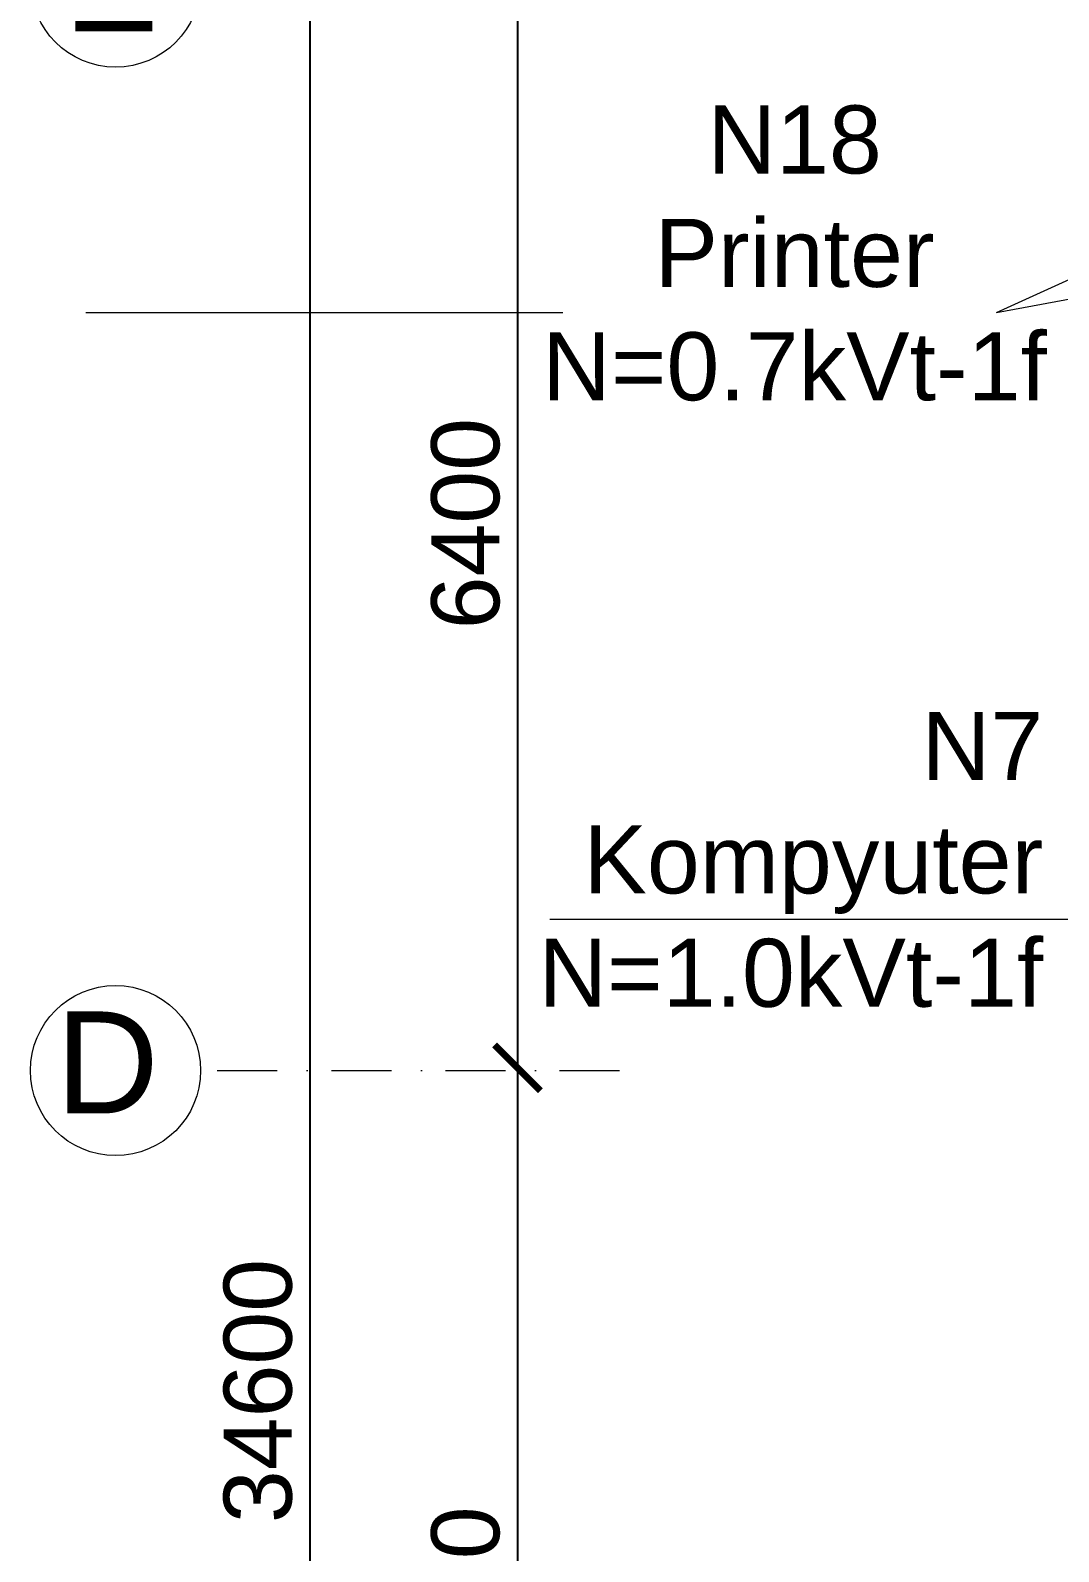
# Model space of a CAD drawing. Header units: millimetres. Extents: x 42452 to 2852333, y -419346 to 834876.
# Drawn here: x 2600178 to 2606219, y 449104 to 458048 of the extents above; entities that cross this region are included whole.
import ezdxf

# ---------------------------------------------------------------- set-up
doc = ezdxf.new("R2010")
doc.units = ezdxf.units.MM
doc.linetypes.add('Штрихпунктирная', pattern=[670.277762, 352.777767, -176.388884, 0, -141.111112])
doc.layers.add('memar', color=7, linetype='Continuous', lineweight=25)
doc.layers.add('V_PARETI', color=250, linetype='Continuous', lineweight=9, true_color=0x393939)
doc.layers.add('VRV MUSA', color=5, linetype='Continuous')
doc.styles.add('Arial', font='arial.ttf', dxfattribs={"height": 200})
doc.styles.get("Standard").update_dxf_attribs({"font": 'arial.ttf'})
doc.styles.add('СГЕНЕРИР_СТИЛЬ_1', font='arial.ttf')
doc.dimstyles.new('razmeri a-g', dxfattribs={"dimtxt": 400, "dimasz": 270, "dimexe": 1.25, "dimexo": 0.625, "dimgap": 100, "dimtad": 1, "dimdec": 0, "dimtxsty": 'Standard', "dimblk": 'ARCHTICK', "dimcen": 2.5, "dimadec": 0, "dimazin": 0, "dimtfac": 1, "dimtdec": 0, "dimtmove": 0, "dimatfit": 3, "dimfxl": 1, "dimarcsym": 0})

# ---------------------------------------------------------------- blocks, each defined once
blk = doc.blocks.new('_ArchTick')
at = {"color": 0, "linetype": 'ByBlock', "const_width": 0.15}
blk.add_lwpolyline([(-0.5, -0.5), (0.5, 0.5)], dxfattribs=at)
blk = doc.blocks.new('*D276')
at = {"layer": 'Defpoints', "color": 0, "lineweight": 30, "transparency": 16777216}
for p in [(2602224.9, 467348), (2601820.7, 432748), (2602224.9, 432748)]:
    blk.add_point(p, dxfattribs=at)
at = {"layer": 'memar', "color": 0, "lineweight": -2, "transparency": 16777216}
for p, q in [((2602224.3, 467348), (2601819.4, 467348)), ((2601820.7, 467348), (2601820.7, 432748)), ((2602224.3, 432748), (2601819.4, 432748))]:
    blk.add_line(p, q, dxfattribs=at)
at = {"layer": 'memar', "color": 0, "lineweight": -2, "transparency": 16777216, "xscale": 270, "yscale": 270, "zscale": 270}
for p, rotation in [((2601820.7, 467348), 90), ((2601820.7, 432748), 270)]:
    blk.add_blockref('_ArchTick', p, dxfattribs=dict(at, rotation=rotation))
at = {"layer": 'memar', "color": 0, "lineweight": 15, "transparency": 16777216, "insert": (2601516.3, 450048), "char_height": 400, "attachment_point": 5, "rotation": 90}
blk.add_mtext('34600', dxfattribs=at)
blk = doc.blocks.new('*D279')
at = {"layer": 'Defpoints', "color": 0, "lineweight": 30, "transparency": 16777216}
for p in [(2603040.3, 458348), (2603040.3, 451948), (2603040.3, 451948)]:
    blk.add_point(p, dxfattribs=at)
at = {"layer": 'memar', "color": 0, "lineweight": -2, "transparency": 16777216}
for p, q in [((2603040.3, 458348), (2603040.3, 451948)), ((2603040.9, 458348), (2603041.5, 458348)), ((2603040.9, 451948), (2603041.5, 451948))]:
    blk.add_line(p, q, dxfattribs=at)
at = {"layer": 'memar', "color": 0, "lineweight": -2, "transparency": 16777216, "xscale": 270, "yscale": 270, "zscale": 270}
for p, rotation in [((2603040.3, 458348), 90), ((2603040.3, 451948), 270)]:
    blk.add_blockref('_ArchTick', p, dxfattribs=dict(at, rotation=rotation))
at = {"layer": 'memar', "color": 0, "lineweight": 15, "transparency": 16777216, "insert": (2602736.1, 455148), "char_height": 400, "attachment_point": 5, "rotation": 90}
blk.add_mtext('6400', dxfattribs=at)
blk = doc.blocks.new('*D280')
at = {"layer": 'Defpoints', "color": 0, "lineweight": 30, "transparency": 16777216}
for p in [(2603040.3, 451948), (2602567.7, 445548), (2603040.3, 445548)]:
    blk.add_point(p, dxfattribs=at)
at = {"layer": 'memar', "color": 0, "lineweight": -2, "transparency": 16777216}
for p, q in [((2603040.3, 451948), (2603040.3, 445548)), ((2603040.9, 451948), (2603041.5, 451948)), ((2602568.3, 445548), (2603041.5, 445548))]:
    blk.add_line(p, q, dxfattribs=at)
at = {"layer": 'memar', "color": 0, "lineweight": -2, "transparency": 16777216, "xscale": 270, "yscale": 270, "zscale": 270}
for p, rotation in [((2603040.3, 451948), 90), ((2603040.3, 445548), 270)]:
    blk.add_blockref('_ArchTick', p, dxfattribs=dict(at, rotation=rotation))
at = {"layer": 'memar', "color": 0, "lineweight": 15, "transparency": 16777216, "insert": (2602736.1, 448748), "char_height": 400, "attachment_point": 5, "rotation": 90}
blk.add_mtext('6400', dxfattribs=at)

msp = doc.modelspace()

# ---------------------------------------------------------------- linework, layer by layer
at = {"layer": 'memar', "linetype": 'Штрихпунктирная', "lineweight": 15}
msp.add_line((2601276.13137, 451933.47365), (2603802.51953, 451933.47365), dxfattribs=at)
at = {"layer": 'memar', "linetype": 'Continuous', "lineweight": 15}
for centre in [(2600678.52723, 458332.2181), (2600678.3323, 451932.2181)]:
    msp.add_circle(centre, 500, dxfattribs=at)
at = {"layer": 'V_PARETI', "color": 7}
for p, q in [((2605855.045, 456389.48441, -0.31802), (2612548.52147, 457630.962)), ((2605855.045, 456389.48441, -0.31802), (2608129.46947, 457423.58748, 399.18428)), ((2600503.86132, 456389.48441, -0.31802), (2603307.24423, 456389.48441, -0.31802)), ((2603230.92773, 452823.32837), (2606286.72659, 452823.32837))]:
    msp.add_line(p, q, dxfattribs=at)

# ---------------------------------------------------------------- texts
at = {"layer": 'memar', "lineweight": 15, "style": 'СГЕНЕРИР_СТИЛЬ_1'}
for s, p in [('E', (2600372.45129, 458043.21086)), ('D', (2600327.2359, 451680.05687))]:
    msp.add_text(s, height=600, dxfattribs=at).set_placement(p)
at = {"layer": 'VRV MUSA', "color": 0, "lineweight": 25, "ltscale": 150, "char_height": 400, "attachment_point": 9, "style": 'Arial'}
for s, insert, width in [('\\pxqc;N18\\PPrinter\\P{\\fArial|b0|i0|c238|p34;N=}0{\\fArial|b0|i0|c238|p34;.}7{\\fArial|b0|i0|c238|p34;kVt-1f}', (2606210.63461, 455867.42348, -1379104.66334), 3084.5128883), ('{\\fArial|b0|i0|c238|p34;      N7\\P\\C7;Kompyuter\\C0;\\PN=1.0kVt-1f}', (2606129.47351, 452301.26744, -1379104.34532), 10800.4799228)]:
    msp.add_mtext(s, dxfattribs=dict(at, insert=insert, width=width))

# ---------------------------------------------------------------- dimensions: what is measured, and where the dimension line sits
at = {"layer": 'memar', "lineweight": 15}
for base, p1, p2, picture, middle in [((2601820.68388, 432748.00717), (2602224.91204, 467347.98763), (2602224.91204, 432748.00717), '*D276', (2601516.31826, 450047.9974)), ((2603040.28609, 451947.98194), (2603040.28609, 458347.98194), (2603040.28609, 451947.98194), '*D279', (2602736.05689, 455147.98194)), ((2603040.28609, 445547.98194), (2603040.28609, 451947.98194), (2602567.65841, 445547.98194), '*D280', (2602736.05689, 448747.98194))]:
    dim = msp.add_linear_dim(base=base, p1=p1, p2=p2, angle=90, dimstyle='razmeri a-g', dxfattribs=at)
    dim.commit()
    dim.dimension.update_dxf_attribs({"geometry": picture, "text_midpoint": middle})

doc.saveas('drawing.dxf')
